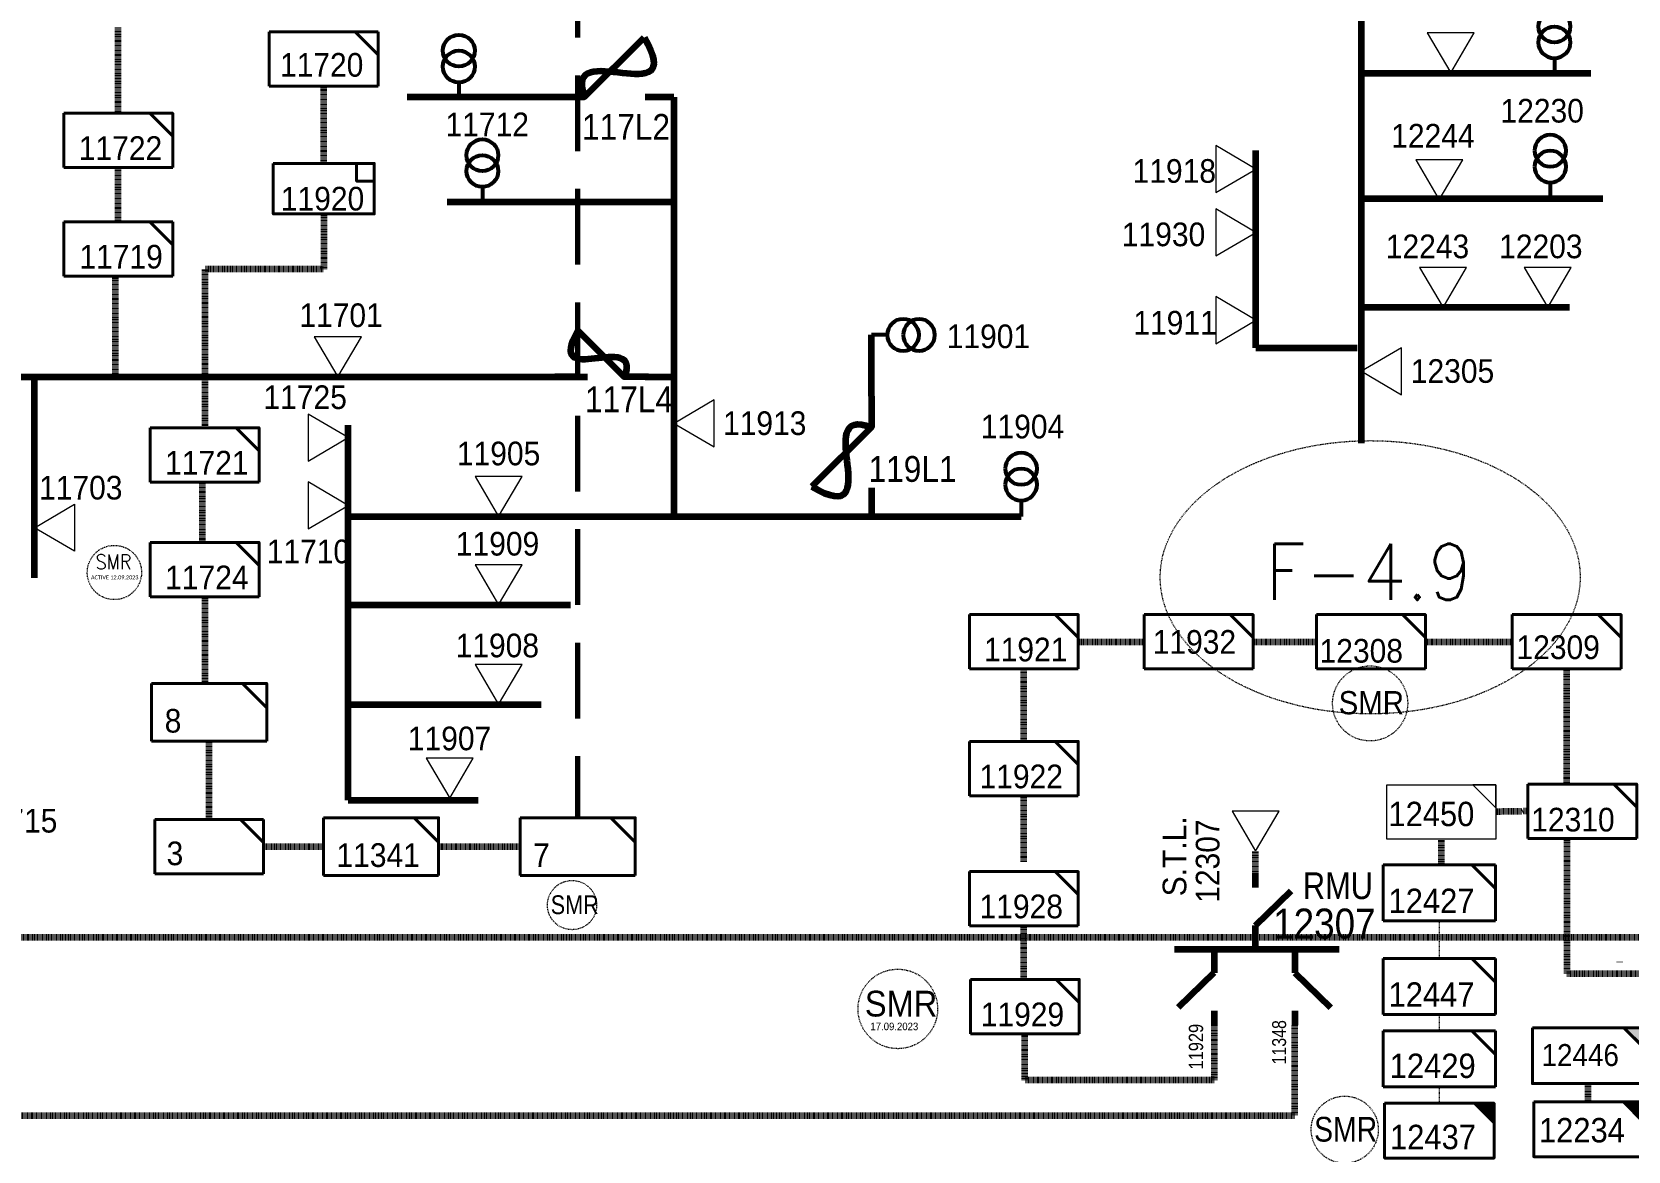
# Model space of a CAD drawing. Header units: metres. Extents: x 65984 to 144644, y -19036 to 23726.
# Drawn here: x 116296.6 to 116547.6, y 20291.7 to 20467.8 of the extents above; entities that cross this region are included whole.
import ezdxf
from ezdxf.enums import TextEntityAlignment as Align

# ---------------------------------------------------------------- set-up
doc = ezdxf.new("R2010")
doc.units = ezdxf.units.M
doc.header["$MEASUREMENT"] = 0
doc.linetypes.add('DGN Style 3', pattern=[0.013877, 0, -0.013877])
doc.linetypes.add('HIDDEN2', pattern=[2381.25, 1587.5, -793.75])
doc.layers.get('0').update_dxf_attribs({"color": 95, "lineweight": 40})
for name, color, linetype, lineweight in [('d_eos', 111, 'Continuous', 40), ('d_eos no', 121, 'Continuous', 40), ('d_fco', 5, 'Continuous', 40), ('d_fco text', 95, 'Continuous', 40), ('d_oh branch', 94, 'Continuous', 40), ('d_switch', 95, 'Continuous', 40), ('d_tf', 1, 'Continuous', 40), ('d_tf no', 6, 'Continuous', 40), ('d_tf_200', 1, 'Continuous', 40), ('d_ug cable', 95, 'Continuous', 40), ('d_ug main line', 95, 'Continuous', 40), ('d_unit sub', 7, 'Continuous', 40), ('fedr no', 95, 'Continuous', 40), ('FUSE CUT OUT', 2, 'Continuous', 40), ('Level 37', 7, 'Continuous', 0)]:
    doc.layers.add(name, color=color, linetype=linetype, lineweight=lineweight)
doc.styles.add('NASKHF', font='naskhf.shx', dxfattribs={"height": 8})
doc.styles.add('Style-Arial', font='arial.ttf')
doc.styles.add('Style-ENGINEERING', font='ENGINEERING.shx')
doc.styles.add('Style-msdefault', font='msdefault.shx')
doc.styles.add('Style-simplex', font='simplex.shx')
doc.styles.add('Style-STANDARD', font='STANDARD.shx')

# ---------------------------------------------------------------- blocks, each defined once
blk = doc.blocks.new('FUSE01')
at = {"color": 0, "linetype": 'ByBlock', "lineweight": -2}
blk.add_line((0, -17.15), (0, -22.55), dxfattribs=at)
at = {"color": 0, "linetype": 'ByBlock', "lineweight": -2, "flags": 128}
blk.add_lwpolyline([(0, 0.05), (0, -5.75), (-11.2, -16.95)], dxfattribs=at)
at = {"color": 0, "linetype": 'ByBlock', "lineweight": -2}
blk.add_open_spline([(-11.2, -16.95), (3.4, -25.35), (-11.6, -1.35), (0, -5.75)], degree=3, dxfattribs=at)
blk = doc.blocks.new('TFU_7')
at = {"layer": 'd_tf_200', "color": 36, "linetype": 'Continuous', "lineweight": 53}
blk.add_line((0, 10), (0, 0), dxfattribs=at)
for centre in [(0, 30), (0, 20)]:
    blk.add_circle(centre, 10, dxfattribs=at)
blk = doc.blocks.new('TFU_18')
at = {"layer": 'd_tf_200', "color": 134, "linetype": 'Continuous', "lineweight": 53}
blk.add_line((0, 10), (0, 0), dxfattribs=at)
for centre in [(0, 30), (0, 20)]:
    blk.add_circle(centre, 10, dxfattribs=at)
blk = doc.blocks.new('TF3')
at = {"color": 0, "linetype": 'ByBlock', "lineweight": -2}
for p, q in [((11.3, 9), (18.3, 9)), ((18.3, 9), (18.3, 2))]:
    blk.add_line(p, q, dxfattribs=at)
at = {"color": 0, "linetype": 'ByBlock', "lineweight": -2, "flags": 128}
blk.add_lwpolyline([(18.3, 2), (11.3, 2), (11.3, 9)], dxfattribs=at)
at = {"color": 0, "linetype": 'ByBlock', "lineweight": -2}
blk.add_3dface([(-21.7, 9), (18.3, 9), (18.3, -11), (-21.7, -11)], dxfattribs=at)
blk = doc.blocks.new('*U698')
at = {"layer": 'd_unit sub', "color": 36, "linetype": 'Continuous', "lineweight": 40}
for p, q in [((-9.2, 4.61), (9.19, 4.61)), ((-9.2, -4.58), (-9.2, 4.61)), ((9.19, 0.73), (5.31, 4.61)), ((5.97, 4.61), (9.19, 4.61)), ((9.19, 4.61), (9.19, 1.4)), ((9.19, 4.61), (9.19, -4.58)), ((9.19, -4.58), (-9.2, -4.58))]:
    blk.add_line(p, q, dxfattribs=at)
blk = doc.blocks.new('*U699')
at = {"layer": 'd_fco', "color": 36, "linetype": 'Continuous', "lineweight": 100}
blk.add_line((-4.6, 4.21), (-10.13, 4.21), dxfattribs=at)
at = {"layer": 'd_fco', "color": 36, "linetype": 'Continuous', "lineweight": 100, "flags": 128}
blk.add_lwpolyline([(13.02, 4.21), (7.07, 4.21), (-4.4, -7.26)], dxfattribs=at)
at = {"layer": 'd_fco', "color": 36, "linetype": 'Continuous', "lineweight": 100}
blk.add_open_spline([(-4.4, -7.26), (-13, 7.69), (11.58, -7.67), (7.07, 4.21)], degree=3, dxfattribs=at)
blk = doc.blocks.new('TRA1_28')
at = {"layer": 'd_tf', "color": 98, "linetype": 'Continuous', "lineweight": 0, "ltscale": 0.000372147, "flags": 128}
blk.add_lwpolyline([(10.06, -16.98), (0.06, 0.02), (-9.94, -16.98)], close=True, dxfattribs=at)
blk = doc.blocks.new('TRA1_27')
at = {"layer": 'd_tf', "color": 98, "linetype": 'Continuous', "lineweight": 0, "ltscale": 0.000372147, "xscale": 1.000046566207833, "yscale": 1.000046566207833, "zscale": 1.000046566207833, "rotation": 180}
blk.add_blockref('TRA1_28', (0, 0), dxfattribs=at)
blk = doc.blocks.new('TRA1_15')
at = {"layer": 'd_tf', "color": 36, "linetype": 'Continuous', "lineweight": 0, "ltscale": 0.000371982, "extrusion": (0, 0, -1), "flags": 128}
blk.add_lwpolyline([(-10, -17.02), (0, -0.02), (10, -17.02)], close=True, dxfattribs=at)
blk = doc.blocks.new('TRA1_14')
at = {"layer": 'd_tf', "color": 36, "linetype": 'Continuous', "lineweight": 0, "ltscale": 0.000371982, "xscale": 1.000046566207834, "yscale": 1.000046566207834, "zscale": 1.000046566207834, "rotation": 180}
blk.add_blockref('TRA1_15', (0, 0), dxfattribs=at)
blk = doc.blocks.new('TRA1_42')
at = {"layer": 'd_tf', "color": 134, "linetype": 'Continuous', "lineweight": 0, "ltscale": 0.000371982, "flags": 128}
blk.add_lwpolyline([(10, -17.02), (0, -0.02), (-10, -17.02)], close=True, dxfattribs=at)
blk = doc.blocks.new('TRA1_41')
at = {"layer": 'd_tf', "color": 134, "linetype": 'Continuous', "lineweight": 0, "ltscale": 0.000371982, "xscale": 1.000046566207834, "yscale": 1.000046566207834, "zscale": 1.000046566207834, "rotation": 180}
blk.add_blockref('TRA1_42', (0, 0), dxfattribs=at)
blk = doc.blocks.new('TRA1_44')
at = {"layer": 'd_tf', "color": 134, "linetype": 'Continuous', "lineweight": 0, "ltscale": 0.000372147, "flags": 128}
blk.add_lwpolyline([(10, -16.98), (0, 0.02), (-10, -16.98)], close=True, dxfattribs=at)
blk = doc.blocks.new('TRA1_43')
at = {"layer": 'd_tf', "color": 134, "linetype": 'Continuous', "lineweight": 0, "ltscale": 0.000372147, "xscale": 1.000046566207833, "yscale": 1.000046566207833, "zscale": 1.000046566207833, "rotation": 180}
blk.add_blockref('TRA1_44', (0, 0), dxfattribs=at)
blk = doc.blocks.new('TRA1_46')
at = {"layer": 'd_tf', "color": 134, "linetype": 'Continuous', "lineweight": 0, "ltscale": 0.000369145, "flags": 128}
blk.add_lwpolyline([(10.06, -16.98), (0.06, 0.02), (-9.94, -16.98)], close=True, dxfattribs=at)
blk = doc.blocks.new('TRA1_45')
at = {"layer": 'd_tf', "color": 134, "linetype": 'Continuous', "lineweight": 0, "ltscale": 0.000369145, "xscale": 1.000046566207834, "yscale": 1.000046566207834, "zscale": 1.000046566207834, "rotation": 180}
blk.add_blockref('TRA1_46', (0, 0), dxfattribs=at)
blk = doc.blocks.new('TRA1_30')
at = {"layer": 'd_tf', "color": 36, "linetype": 'Continuous', "lineweight": 0, "ltscale": 0.000372147, "flags": 128}
blk.add_lwpolyline([(10.06, -16.98), (0.06, 0.02), (-9.94, -16.98)], close=True, dxfattribs=at)
blk = doc.blocks.new('TRA1_29')
at = {"layer": 'd_tf', "color": 36, "linetype": 'Continuous', "lineweight": 0, "ltscale": 0.000372147, "xscale": 1.000046566207833, "yscale": 1.000046566207833, "zscale": 1.000046566207833, "rotation": 180}
blk.add_blockref('TRA1_30', (0, 0), dxfattribs=at)
blk = doc.blocks.new('*U1555')
at = {"layer": 'd_unit sub', "color": 98, "linetype": 'Continuous', "lineweight": 40}
for p, q in [((-9.2, 4.59), (9.19, 4.59)), ((-9.2, -4.6), (-9.2, 4.59)), ((9.19, 0.71), (5.31, 4.59)), ((5.97, 4.59), (9.19, 4.59)), ((9.19, 4.59), (9.19, 1.38)), ((9.19, 4.59), (9.19, -4.6)), ((9.19, -4.6), (-9.2, -4.6))]:
    blk.add_line(p, q, dxfattribs=at)
at = {"layer": 'd_unit sub', "color": 98, "linetype": 'Continuous', "lineweight": 40, "flags": 128}
blk.add_lwpolyline([(9.19, 0.71), (9.19, 4.59), (5.31, 4.59)], close=True, dxfattribs=at)
blk = doc.blocks.new('*U1558')
at = {"layer": 'd_unit sub', "color": 36, "linetype": 'Continuous', "lineweight": 40}
for p, q in [((-9.2, 4.61), (9.19, 4.61)), ((-9.2, -4.58), (-9.2, 4.61)), ((9.19, 0.73), (5.31, 4.61)), ((5.97, 4.61), (9.19, 4.61)), ((9.19, 4.61), (9.19, 1.4)), ((9.19, 4.61), (9.19, -4.58)), ((9.19, -4.58), (-9.2, -4.58))]:
    blk.add_line(p, q, dxfattribs=at)
blk = doc.blocks.new('*U1557')
at = {"layer": 'd_unit sub', "color": 36, "linetype": 'Continuous', "lineweight": 40, "flags": 128}
blk.add_lwpolyline([(9.18, 0.73), (9.18, 4.62), (5.3, 4.62)], close=True, dxfattribs=at)
at = {"layer": 'd_unit sub', "color": 36, "linetype": 'Continuous', "lineweight": 40}
blk.add_blockref('*U1558', (-0.01, 0), dxfattribs=at)
blk = doc.blocks.new('*U1668')
at = {"layer": 'd_unit sub', "color": 36, "linetype": 'Continuous', "lineweight": 40}
for p, q in [((-9.2, 4.59), (9.19, 4.59)), ((-9.2, -4.6), (-9.2, 4.59)), ((9.19, 0.71), (5.31, 4.59)), ((5.97, 4.59), (9.19, 4.59)), ((9.19, 4.59), (9.19, 1.38)), ((9.19, 4.59), (9.19, -4.6)), ((9.19, -4.6), (-9.2, -4.6))]:
    blk.add_line(p, q, dxfattribs=at)
at = {"layer": 'd_unit sub', "color": 36, "linetype": 'Continuous', "lineweight": 40, "flags": 128}
blk.add_lwpolyline([(9.19, 0.71), (9.19, 4.59), (5.31, 4.59)], close=True, dxfattribs=at)
blk = doc.blocks.new('*U2258')
at = {"layer": 'd_unit sub', "color": 2, "linetype": 'Continuous', "lineweight": 40}
for p, q in [((-9.2, 4.61), (9.19, 4.61)), ((-9.2, -4.58), (-9.2, 4.61)), ((9.19, 0.73), (5.31, 4.61)), ((5.97, 4.61), (9.19, 4.61)), ((9.19, 4.61), (9.19, 1.4)), ((9.19, 4.61), (9.19, -4.58)), ((9.19, -4.58), (-9.2, -4.58))]:
    blk.add_line(p, q, dxfattribs=at)
blk = doc.blocks.new('*U2257')
at = {"layer": 'd_unit sub', "color": 2, "linetype": 'Continuous', "lineweight": 40, "flags": 128}
blk.add_lwpolyline([(9.18, 0.73), (9.18, 4.62), (5.3, 4.62)], close=True, dxfattribs=at)
at = {"layer": 'd_unit sub', "color": 2, "linetype": 'Continuous', "lineweight": 40}
blk.add_blockref('*U2258', (-0.01, 0), dxfattribs=at)
blk = doc.blocks.new('*U2170')
at = {"layer": 'd_unit sub', "color": 2, "linetype": 'Continuous', "lineweight": 40}
for p, q in [((-9.2, 4.59), (9.19, 4.59)), ((-9.2, -4.6), (-9.2, 4.59)), ((9.19, 0.71), (5.31, 4.59)), ((5.97, 4.59), (9.19, 4.59)), ((9.19, 4.59), (9.19, 1.38)), ((9.19, 4.59), (9.19, -4.6)), ((9.19, -4.6), (-9.2, -4.6))]:
    blk.add_line(p, q, dxfattribs=at)
at = {"layer": 'd_unit sub', "color": 2, "linetype": 'Continuous', "lineweight": 40, "flags": 128}
blk.add_lwpolyline([(9.19, 0.71), (9.19, 4.59), (5.31, 4.59)], close=True, dxfattribs=at)
blk = doc.blocks.new('*U2263')
at = {"layer": 'd_unit sub', "color": 234, "linetype": 'Continuous', "lineweight": 40}
for p, q in [((-9.2, 4.59), (9.19, 4.59)), ((-9.2, -4.6), (-9.2, 4.59)), ((9.19, 0.71), (5.31, 4.59)), ((5.97, 4.59), (9.19, 4.59)), ((9.19, 4.59), (9.19, 1.38)), ((9.19, 4.59), (9.19, -4.6)), ((9.19, -4.6), (-9.2, -4.6))]:
    blk.add_line(p, q, dxfattribs=at)
at = {"layer": 'd_unit sub', "color": 234, "linetype": 'Continuous', "lineweight": 40, "flags": 128}
blk.add_lwpolyline([(9.19, 0.71), (9.19, 4.59), (5.31, 4.59)], close=True, dxfattribs=at)
blk = doc.blocks.new('*U2281')
at = {"layer": 'd_unit sub', "color": 98, "linetype": 'Continuous', "lineweight": 40}
for p, q in [((-9.2, 4.59), (9.19, 4.59)), ((-9.2, -4.6), (-9.2, 4.59)), ((9.19, 0.71), (5.31, 4.59)), ((5.97, 4.59), (9.19, 4.59)), ((9.19, 4.59), (9.19, 1.38)), ((9.19, 4.59), (9.19, -4.6)), ((9.19, -4.6), (-9.2, -4.6))]:
    blk.add_line(p, q, dxfattribs=at)
at = {"layer": 'd_unit sub', "color": 98, "linetype": 'Continuous', "lineweight": 40, "flags": 128}
blk.add_lwpolyline([(9.19, 0.71), (9.19, 4.59), (5.31, 4.59)], close=True, dxfattribs=at)
blk = doc.blocks.new('*U2622')
at = {"layer": 'd_unit sub', "color": 98, "linetype": 'Continuous', "lineweight": 13}
for p, q in [((-9.2, 4.59), (9.19, 4.59)), ((-9.2, -4.6), (-9.2, 4.59)), ((9.19, 0.71), (5.31, 4.59)), ((5.97, 4.59), (9.19, 4.59)), ((9.19, 4.59), (9.19, 1.38)), ((9.19, 4.59), (9.19, -4.6)), ((9.19, -4.6), (-9.2, -4.6))]:
    blk.add_line(p, q, dxfattribs=at)
at = {"layer": 'd_unit sub', "color": 98, "linetype": 'Continuous', "lineweight": 13, "flags": 128}
blk.add_lwpolyline([(9.19, 0.71), (9.19, 4.59), (5.31, 4.59)], close=True, dxfattribs=at)
blk = doc.blocks.new('TF_8')
at = {"color": 0, "linetype": 'ByBlock', "lineweight": -2}
blk.add_line((6.3, 4.95), (9.9, 1.35), dxfattribs=at)
blk.add_3dface([(-10.1, 4.95), (9.9, 4.95), (9.9, -5.05), (-10.1, -5.05)], dxfattribs=at)
blk = doc.blocks.new('exist.us-1000kva')
at = {"color": 0, "linetype": 'ByBlock', "lineweight": -2, "flags": 128}
blk.add_lwpolyline([(39.99, 12.92), (32.8, 20), (40, 20)], close=True, dxfattribs=at)
at = {"color": 0, "linetype": 'ByBlock', "lineweight": -2, "extrusion": (0, 0, -1)}
blk.add_solid([(-39.99, 12.92), (-32.8, 20), (-40, 20)], dxfattribs=at)
at = {"color": 0, "linetype": 'ByBlock', "lineweight": -2, "xscale": 2, "yscale": 2}
blk.add_blockref('TF_8', (20.2, 10.1), dxfattribs=at)
blk = doc.blocks.new('*U696')
at = {"layer": 'd_unit sub', "color": 98, "linetype": 'Continuous', "lineweight": 40}
for p, q in [((-9.2, 4.61), (9.19, 4.61)), ((-9.2, -4.58), (-9.2, 4.61)), ((9.19, 0.73), (5.31, 4.61)), ((5.97, 4.61), (9.19, 4.61)), ((9.19, 4.61), (9.19, 1.4)), ((9.19, 4.61), (9.19, -4.58)), ((9.19, -4.58), (-9.2, -4.58))]:
    blk.add_line(p, q, dxfattribs=at)

msp = doc.modelspace()

# ---------------------------------------------------------------- linework, layer by layer
at = {"layer": 'd_eos', "color": 7, "linetype": 'Continuous', "lineweight": 211, "ltscale": 0.54966}
for p, q in [((116489.03, 20333.14), (116489.03, 20335.4)), ((116489.03, 20327.17), (116494.64, 20332.62)), ((116489.03, 20323.44), (116489.03, 20327.17)), ((116476.29, 20323.44), (116502.2, 20323.44)), ((116482.5, 20323.44), (116482.5, 20319.72)), ((116495.21, 20323.44), (116495.21, 20319.72)), ((116482.49, 20319.72), (116476.88, 20314.27)), ((116495.21, 20319.72), (116500.82, 20314.27)), ((116482.5, 20313.75), (116482.5, 20311.49)), ((116495.21, 20313.75), (116495.21, 20311.48))]:
    msp.add_line(p, q, dxfattribs=at)
at = {"layer": 'd_oh branch', "color": 134, "linetype": 'Continuous', "lineweight": 100}
for p, q in [((116505.68, 20403.06), (116505.68, 20484.26)), ((116541.76, 20461.24), (116506.16, 20461.24)), ((116489.06, 20418.08), (116489.06, 20449.14)), ((116543.65, 20441.52), (116506.16, 20441.52)), ((116538.42, 20424.42), (116506.16, 20424.42)), ((116489.06, 20418.08), (116504.99, 20418.08))]:
    msp.add_line(p, q, dxfattribs=at)
at = {"layer": 'd_oh branch', "color": 36, "linetype": 'Continuous', "lineweight": 100}
for p, q in [((116355.57, 20457.55), (116381.97, 20457.55)), ((116397.56, 20391.54), (116397.56, 20457.5)), ((116361.9, 20441.02), (116397.56, 20441.02)), ((116428.6, 20410.44), (116428.6, 20420.09)), ((116225.52, 20413.51), (116383.97, 20413.51)), ((116296.98, 20381.85), (116296.98, 20413.51)), ((116393, 20413.51), (116397.56, 20413.51)), ((116346.29, 20346.86), (116346.29, 20405.91)), ((116346.29, 20391.54), (116452.16, 20391.54)), ((116346.29, 20377.61), (116381.29, 20377.61)), ((116346.29, 20361.93), (116376.68, 20361.93)), ((116346.29, 20346.86), (116366.74, 20346.86))]:
    msp.add_line(p, q, dxfattribs=at)
at = {"layer": 'd_ug cable', "color": 36, "linetype": 'DGN Style 3', "lineweight": 100}
for p, q in [((116310.15, 20455), (116310.15, 20468.46)), ((116342.46, 20447.09), (116342.46, 20459.22)), ((116310.15, 20437.92), (116310.15, 20446.44)), ((116309.71, 20413.6), (116309.71, 20429.36)), ((116323.34, 20396.93), (116323.34, 20387.45)), ((116324.44, 20343.86), (116324.44, 20356.18)), ((116333, 20339.58), (116342.4, 20339.58)), ((116360.52, 20339.58), (116373.33, 20339.58))]:
    msp.add_line(p, q, dxfattribs=at)
at = {"layer": 'd_ug cable', "color": 98, "linetype": 'DGN Style 3', "lineweight": 100}
for p, q in [((116452.57, 20356.13), (116452.57, 20367.53)), ((116452.57, 20337.19), (116452.57, 20347.56)), ((116531.86, 20345.14), (116526.82, 20345.06)), ((116518.25, 20336.71), (116518.25, 20340.76)), ((116489.03, 20335.4), (116489.03, 20338.87)), ((116452.57, 20318.67), (116452.57, 20327.1))]:
    msp.add_line(p, q, dxfattribs=at)
at = {"layer": 'd_ug cable', "color": 98, "linetype": 'DGN Style 3', "lineweight": 13}
for p, q in [((116517.93, 20327.89), (116517.93, 20321.97)), ((116517.93, 20313.15), (116517.93, 20310.58)), ((116517.93, 20301.75), (116517.93, 20299.18))]:
    msp.add_line(p, q, dxfattribs=at)
at = {"layer": 'd_ug cable', "color": 36, "linetype": 'DGN Style 3', "lineweight": 100, "flags": 128}
for points in [[(116342.46, 20439.15), (116342.46, 20430.43), (116323.74, 20430.43), (116323.74, 20405.49)], [(116323.74, 20378.88), (116323.74, 20365.24)]]:
    msp.add_lwpolyline(points, dxfattribs=at)
at = {"layer": 'd_ug cable', "color": 7, "linetype": 'DGN Style 3', "lineweight": 100, "flags": 128}
msp.add_lwpolyline([(114510.55, 20244.15), (115302.41, 20244.15), (115302.41, 20325.3), (117309, 20325.3), (117309, 20421.26)], dxfattribs=at)
at = {"layer": 'd_ug cable', "color": 98, "linetype": 'DGN Style 3', "lineweight": 100, "flags": 128}
for points in [[(116461.13, 20371.81), (116471.3, 20371.81)], [(116488.72, 20371.82), (116498.63, 20371.82)], [(116515.83, 20371.82), (116529.41, 20371.82)], [(116537.97, 20349.42), (116537.97, 20367.54)], [(116537.97, 20340.86), (116537.97, 20319.62), (116790.67, 20319.62), (116790.67, 20333.06)], [(116546.28, 20321.45), (116546.28, 20321.41)], [(116282.87, 20310.52), (116282.87, 20297.28), (116495.21, 20297.28), (116495.21, 20311.48)], [(116482.5, 20311.49), (116482.5, 20302.83), (116452.75, 20302.83), (116452.75, 20310.11)], [(116541.33, 20299.39), (116541.33, 20299.39), (116541.33, 20302.29)]]:
    msp.add_lwpolyline(points, dxfattribs=at)
at = {"layer": 'd_ug cable', "color": 2, "linetype": 'DGN Style 3', "lineweight": 13}
for centre, radius in [((116309.54, 20382.71), 4.27), ((116507.05, 20362.11), 5.91), ((116381.52, 20330.37), 3.87), ((116432.76, 20314.03), 6.26), ((116503.06, 20295.03), 5.28)]:
    msp.add_circle(centre, radius, dxfattribs=at)
at = {"layer": 'd_ug main line', "color": 36, "linetype": 'HIDDEN2', "lineweight": 70, "ltscale": 0.0075}
msp.add_lwpolyline([(116257.54, 20524.37), (116257.54, 20514.52), (116382.39, 20514.52), (116382.39, 20344.11)], dxfattribs=at)
at = {"layer": 'fedr no', "color": 82, "linetype": 'DGN Style 3', "lineweight": 13, "true_color": 0x1dc70e}
msp.add_ellipse((116507.06, 20381.96), major_axis=(33.02, 0), ratio=0.651175, dxfattribs=at)

# ---------------------------------------------------------------- block references
at = {"layer": 'd_fco', "color": 36, "linetype": 'Continuous', "lineweight": 100, "xscale": 0.8364540426468796, "yscale": -0.8364540426468796, "zscale": 0.4182270213234398, "rotation": 269.9999999999999}
msp.add_blockref('FUSE01', (116378.69, 20457.55), dxfattribs=at)
at = {"layer": 'd_fco', "color": 36, "linetype": 'Continuous', "lineweight": 100, "extrusion": (0, 0, -1), "xscale": 0.6354296684441082, "yscale": 0.6354296684441082, "zscale": 0.6354296684441082, "rotation": 180.0000000006}
msp.add_blockref('*U699', (-116385.25, 20416.18), dxfattribs=at)
at = {"layer": 'd_fco', "color": 36, "linetype": 'Continuous', "lineweight": 100, "xscale": 0.8364540426468796, "yscale": 0.8364540426468796, "zscale": 0.4182270213234398}
msp.add_blockref('FUSE01', (116428.6, 20410.4), dxfattribs=at)
at = {"layer": 'd_tf', "color": 134, "linetype": 'Continuous', "lineweight": 0, "ltscale": 0.000369145, "xscale": 0.37, "yscale": 0.37, "zscale": 0.37, "rotation": 359.9999999999999}
for p in [(116519.76, 20461.34), (116517.94, 20441.38)]:
    msp.add_blockref('TRA1_45', p, dxfattribs=at)
at = {"layer": 'd_tf', "color": 134, "linetype": 'Continuous', "lineweight": 0, "ltscale": 0.000371982, "xscale": 0.3699999999999999, "yscale": 0.3699999999999999, "zscale": 0.3699999999999999, "rotation": 89.99999999999997}
for p in [(116489.07, 20446.2), (116489.07, 20436.22), (116489.07, 20422.42)]:
    msp.add_blockref('TRA1_41', p, dxfattribs=at)
at = {"layer": 'd_tf', "color": 134, "linetype": 'Continuous', "lineweight": 0, "ltscale": 0.000372147, "xscale": 0.37, "yscale": 0.37, "zscale": 0.37}
for p, rotation in [((116518.52, 20424.43), 359.9999999999999), ((116534.98, 20424.43), 359.9999999999999), ((116505.69, 20414.37), 269.9999999999999)]:
    msp.add_blockref('TRA1_43', p, dxfattribs=dict(at, rotation=rotation))
at = {"layer": 'd_tf', "color": 36, "linetype": 'Continuous', "lineweight": 0, "ltscale": 0.000372147, "xscale": 0.37, "yscale": 0.37, "zscale": 0.37}
for p, rotation in [((116344.71, 20413.51), 359.9999999999999), ((116397.57, 20406.16), 269.9999999999999), ((116369.99, 20391.55), 359.9999999999999), ((116369.99, 20377.62), 359.9999999999999), ((116369.99, 20361.93), 359.9999999999999), ((116362.31, 20347.19), 359.9999999999999)]:
    msp.add_blockref('TRA1_29', p, dxfattribs=dict(at, rotation=rotation))
at = {"layer": 'd_tf', "color": 36, "linetype": 'Continuous', "lineweight": 0, "ltscale": 0.000371982, "xscale": 0.3699999999999999, "yscale": 0.3699999999999999, "zscale": 0.3699999999999999, "rotation": 89.99999999999997}
for p in [(116346.3, 20403.93), (116346.3, 20393.28)]:
    msp.add_blockref('TRA1_14', p, dxfattribs=at)
at = {"layer": 'd_tf', "color": 36, "linetype": 'Continuous', "lineweight": 0, "ltscale": 0.000371982, "extrusion": (0, 0, -1), "xscale": 0.3699999999999999, "yscale": 0.3699999999999999, "zscale": 0.3699999999999999, "rotation": 89.99999999999997}
msp.add_blockref('TRA1_14', (-116296.98, 20389.75), dxfattribs=at)
at = {"layer": 'd_tf', "color": 98, "linetype": 'Continuous', "lineweight": 0, "ltscale": 0.000372147, "xscale": 0.37, "yscale": 0.37, "zscale": 0.37, "rotation": 1.397493329992685e-11}
msp.add_blockref('TRA1_27', (116489.05, 20338.87), dxfattribs=at)
at = {"layer": 'd_tf_200', "color": 134, "linetype": 'Continuous', "lineweight": 53, "xscale": 0.25, "yscale": 0.25, "zscale": 0.25, "rotation": 359.9999999999999}
msp.add_blockref('TFU_18', (116536.03, 20461.12), dxfattribs=at)
at = {"layer": 'd_tf_200', "color": 36, "linetype": 'Continuous', "lineweight": 53, "xscale": 0.25, "yscale": 0.25, "zscale": 0.25, "rotation": 359.9999999999999}
for p in [(116363.72, 20457.33), (116367.42, 20440.88)]:
    msp.add_blockref('TFU_7', p, dxfattribs=at)
at = {"layer": 'd_tf_200', "color": 134, "linetype": 'Continuous', "lineweight": 53, "extrusion": (0, 0, -1), "xscale": 0.25, "yscale": 0.25, "zscale": 0.25, "rotation": 359.9999999999999}
msp.add_blockref('TFU_18', (-116535.39, 20441.58), dxfattribs=at)
at = {"layer": 'd_tf_200', "color": 36, "linetype": 'Continuous', "lineweight": 53, "extrusion": (0, 0, -1), "xscale": 0.25, "yscale": 0.25, "zscale": 0.25}
for p, rotation in [((-116428.6, 20420.09), 89.99999999999993), ((-116452.16, 20391.54), 359.9999999999999)]:
    msp.add_blockref('TFU_7', p, dxfattribs=dict(at, rotation=rotation))
at = {"layer": 'd_unit sub', "color": 36, "linetype": 'Continuous', "lineweight": 40}
for name, p, xscale, yscale, zscale in [('*U698', (116342.47, 20463.49), 0.9309999999999999, 0.9309999999999999, 0.9309999999999999), ('*U1668', (116310.15, 20450.72), 0.9309999999999999, 0.9309999999999999, 0.9309999999999999), ('*U698', (116310.15, 20433.62), 0.9309999999999999, 0.9309999999999999, 0.9309999999999999), ('*U1668', (116323.74, 20401.21), 0.9309999999999999, 0.9309999999999999, 0.9309999999999999), ('*U1557', (116324.46, 20360.7), 0.9851708178095423, 0.9851708178095423, 0.9851708178095423), ('*U698', (116324.45, 20339.56), 0.9309999999999999, 0.9309999999999999, 0.9309999999999999), ('*U1557', (116351.48, 20339.56), 0.9851708178095423, 0.9851708178095423, 0.9851708178095423)]:
    msp.add_blockref(name, p, dxfattribs=dict(at, xscale=xscale, yscale=yscale, zscale=zscale))
at = {"layer": 'd_unit sub', "color": 36, "linetype": 'Continuous', "lineweight": 40, "xscale": 0.3972139574456817, "yscale": 0.3972139574456817, "zscale": 0.121101816294415, "rotation": 359.9999999999999}
msp.add_blockref('TF3', (116343.14, 20443.52), dxfattribs=at)
at = {"layer": 'd_unit sub', "color": 2, "linetype": 'Continuous', "lineweight": 40}
for name, p, xscale, yscale, zscale in [('*U2170', (116323.74, 20383.17), 0.9309999999999999, 0.9309999999999999, 0.9309999999999999), ('*U2257', (116382.41, 20339.56), 0.9851708178095423, 0.9851708178095423, 0.9851708178095423), ('*U2170', (116452.75, 20314.39), 0.9309999999999999, 0.9309999999999999, 0.9309999999999999)]:
    msp.add_blockref(name, p, dxfattribs=dict(at, xscale=xscale, yscale=yscale, zscale=zscale))
at = {"layer": 'd_unit sub', "color": 98, "linetype": 'Continuous', "lineweight": 40}
for name, p, xscale, yscale, zscale in [('*U1555', (116452.58, 20371.81), 0.9309999999999999, 0.9309999999999999, 0.9309999999999999), ('*U1555', (116480.08, 20371.82), 0.9309999999999999, 0.9309999999999999, 0.9309999999999999), ('*U1555', (116507.19, 20371.82), 0.9309999999999999, 0.9309999999999999, 0.9309999999999999), ('*U2281', (116537.97, 20371.82), 0.9309999999999999, 0.9309999999999999, 0.9309999999999999), ('*U1555', (116452.58, 20351.85), 0.9309999999999999, 0.9309999999999999, 0.9309999999999999), ('*U1555', (116540.43, 20345.14), 0.9309999999999999, 0.9309999999999999, 0.9309999999999999), ('*U1555', (116452.58, 20331.38), 0.9309999999999999, 0.9309999999999999, 0.9309999999999999), ('*U696', (116517.93, 20332.28), 0.9596451603654702, 0.9596451603654702, 0.9596451603654702), ('*U696', (116517.93, 20317.54), 0.9596451603654702, 0.9596451603654702, 0.9596451603654702), ('*U696', (116517.93, 20306.15), 0.9596451603654702, 0.9596451603654702, 0.9596451603654702)]:
    msp.add_blockref(name, p, dxfattribs=dict(at, xscale=xscale, yscale=yscale, zscale=zscale))
at = {"layer": 'd_unit sub', "color": 234, "linetype": 'Continuous', "lineweight": 40, "xscale": 0.9309999999999999, "yscale": 0.9309999999999999, "zscale": 0.9309999999999999}
msp.add_blockref('*U2263', (116537.97, 20371.82), dxfattribs=at)
at = {"layer": 'd_unit sub', "color": 98, "linetype": 'Continuous', "lineweight": 13, "xscale": 0.9314024556634205, "yscale": 0.9314024556634205, "zscale": 0.9314024556634205, "rotation": 359.9999999999999}
msp.add_blockref('*U2622', (116518.26, 20345.04), dxfattribs=at)
at = {"layer": 'd_unit sub', "color": 2, "linetype": 'Continuous', "lineweight": 40, "rotation": 359.9999999999999}
for p, xscale, yscale, zscale in [((116532.57, 20302.29), 0.438678941425454, 0.438678941425454, 0.4648593342010033), ((116509.31, 20290.57), 0.430937523996319, 0.430937523996319, 0.5165103713344481)]:
    msp.add_blockref('exist.us-1000kva', p, dxfattribs=dict(at, xscale=xscale, yscale=yscale, zscale=zscale))
at = {"layer": 'd_unit sub', "color": 98, "linetype": 'Continuous', "lineweight": 40, "xscale": 0.430937523996319, "yscale": 0.430937523996319, "zscale": 0.5165103713344481, "rotation": 359.9999999999999}
msp.add_blockref('exist.us-1000kva', (116532.78, 20290.77), dxfattribs=at)
at = {"layer": 'FUSE CUT OUT', "color": 36, "linetype": 'Continuous', "xscale": 0.8364540426468796, "yscale": 0.8364540426468796, "zscale": 0.4182270213234398}
msp.add_blockref('FUSE01', (116428.6, 20410.4), dxfattribs=at)

# ---------------------------------------------------------------- texts
at = {"layer": 'd_eos no', "color": 7, "linetype": 'Continuous', "lineweight": 140, "style": 'Style-Arial', "width": 0.88}
msp.add_text('12307', height=4.712, dxfattribs=at).set_placement((116491.8, 20329.82), align=Align.TOP_LEFT)
at = {"layer": 'd_fco text', "color": 36, "linetype": 'Continuous', "lineweight": 80, "style": 'Style-msdefault', "width": 0.916667}
for s, p in [('117L2', (116383.09, 20454.87)), ('117L4', (116383.55, 20411.99))]:
    msp.add_text(s, height=4.063, dxfattribs=at).set_placement(p, align=Align.TOP_LEFT)
msp.add_text('119L1', height=4.063, dxfattribs=at).set_placement((116442, 20401.04), align=Align.TOP_RIGHT)
at = {"layer": 'd_switch', "color": 1, "linetype": 'Continuous', "lineweight": 30, "style": 'Style-ENGINEERING', "width": 0.857143}
msp.add_text('SMR', height=2.961, rotation=0.0026, dxfattribs=at).set_placement((116378.17, 20331.91), align=Align.TOP_LEFT)
at = {"layer": 'd_switch', "color": 194, "linetype": 'Continuous', "lineweight": 30, "style": 'Style-ENGINEERING', "width": 0.857143}
for s, height, p in [('11929', 2.249, (116478.53, 20304.51)), ('11348', 2.19, (116491.64, 20305.29))]:
    msp.add_text(s, height=height, rotation=90, dxfattribs=at).set_placement(p, align=Align.TOP_LEFT)
at = {"layer": 'd_switch', "color": 1, "linetype": 'Continuous', "lineweight": 30, "ltscale": 0.841188, "style": 'Style-ENGINEERING', "width": 0.857143}
msp.add_text('SMR', height=3.893, rotation=0.0026, dxfattribs=at).set_placement((116498.24, 20297.04), align=Align.TOP_LEFT)
at = {"layer": 'd_tf no', "color": 36, "linetype": 'Continuous', "lineweight": 40, "style": 'Style-msdefault', "width": 0.947368}
for s, height, p in [('11720', 3.724, (116335.58, 20464.46)), ('11712', 3.724, (116361.63, 20455.09)), ('11722', 3.724, (116303.94, 20451.36)), ('11920', 3.724, (116335.72, 20443.4)), ('11719', 3.724, (116304.03, 20434.27)), ('11701', 3.724, (116338.63, 20425.06)), ('11901', 3.724, (116440.45, 20421.74)), ('11725', 3.724, (116332.99, 20412.16)), ('11913', 3.724, (116405.26, 20408.07)), ('11904', 3.724, (116445.82, 20407.54)), ('11905', 3.724, (116363.41, 20403.3)), ('11721', 3.724, (116317.53, 20401.85)), ('11703', 3.724, (116297.69, 20397.92)), ('11909', 3.724, (116363.25, 20389.1)), ('11710', 3.724, (116333.49, 20387.88)), ('11908', 3.724, (116363.21, 20373.09)), ('8', 3.72, (116317.45, 20361.24)), ('11907', 3.724, (116355.7, 20358.46)), ('11715', 3.724, (116287.45, 20345.51)), ('3', 3.72, (116317.75, 20340.37)), ('11341', 3.724, (116344.47, 20340.1))]:
    msp.add_text(s, height=height, dxfattribs=at).set_placement(p, align=Align.TOP_LEFT)
at = {"layer": 'd_tf no', "color": 134, "linetype": 'Continuous', "lineweight": 40, "style": 'Style-msdefault', "width": 0.947368}
for s, p in [('12230', (116527.55, 20457.24)), ('12244', (116510.37, 20453.3)), ('11918', (116469.69, 20447.76)), ('11930', (116468, 20437.78)), ('12243', (116509.51, 20435.89)), ('12203', (116527.34, 20435.89)), ('11911', (116469.8, 20423.88)), ('12305', (116513.45, 20416.28))]:
    msp.add_text(s, height=3.724, dxfattribs=at).set_placement(p, align=Align.TOP_LEFT)
at = {"layer": 'd_tf no', "color": 2, "linetype": 'Continuous', "lineweight": 40, "style": 'Style-msdefault', "width": 0.947368}
for s, height, p in [('11724', 3.724, (116317.53, 20383.8)), ('7', 3.72, (116375.4, 20340.1)), ('12446', 3.455, (116534.01, 20308.5)), ('12437', 3.839, (116510.18, 20295.8))]:
    msp.add_text(s, height=height, dxfattribs=at).set_placement(p, align=Align.TOP_LEFT)
at = {"layer": 'd_tf no', "color": 98, "linetype": 'Continuous', "lineweight": 40, "style": 'Style-msdefault', "width": 0.947368}
for s, height, p in [('11932', 3.724, (116472.85, 20373.65)), ('11921', 3.724, (116446.31, 20372.45)), ('12308', 3.724, (116499.1, 20372.25)), ('12309', 3.724, (116530.07, 20372.81)), ('11922', 3.724, (116445.62, 20352.48)), ('12310', 3.724, (116532.39, 20345.68)), ('12427', 3.839, (116509.94, 20332.96)), ('11928', 3.724, (116445.62, 20332.02)), ('12447', 3.839, (116509.94, 20318.22)), ('12429', 3.839, (116510.13, 20307)), ('12234', 3.839, (116533.6, 20296.87))]:
    msp.add_text(s, height=height, dxfattribs=at).set_placement(p, align=Align.TOP_LEFT)
at = {"layer": 'd_tf no', "color": 1, "linetype": 'Continuous', "lineweight": 40, "style": 'Style-msdefault', "width": 0.945946}
for height, p in [(3.655, (116502.1, 20364.05)), (4.051, (116427.58, 20316.89))]:
    msp.add_text('SMR', height=height, dxfattribs=at).set_placement(p, align=Align.TOP_LEFT)
at = {"layer": 'd_tf no', "color": 98, "linetype": 'Continuous', "lineweight": 13, "style": 'Style-msdefault', "width": 0.947368}
msp.add_text('12450', height=3.835, dxfattribs=at).set_placement((116509.93, 20346.63), align=Align.TOP_LEFT)
at = {"layer": 'd_tf no', "color": 98, "linetype": 'Continuous', "lineweight": 40, "style": 'Style-msdefault', "width": 0.947368}
for s, p in [('S.T.L.', (116474.42, 20331.75)), ('12307', (116479.63, 20330.74))]:
    msp.add_text(s, height=3.724, rotation=90, dxfattribs=at).set_placement(p, align=Align.TOP_LEFT)
at = {"layer": 'd_tf no', "color": 121, "linetype": 'Continuous', "lineweight": 40, "insert": (116428.45, 20311.87), "char_height": 1.1891, "attachment_point": 1, "style": 'NASKHF'}
msp.add_mtext('\\Fmsdefault;\\H1x;\\W0.945946;17.09.2023', dxfattribs=at)
at = {"layer": 'd_ug cable', "color": 2, "linetype": 'Continuous', "lineweight": 0, "style": 'Style-msdefault', "width": 0.947368}
msp.add_text('11929', height=3.724, dxfattribs=at).set_placement((116445.8, 20315.03), align=Align.TOP_LEFT)
at = {"layer": 'fedr no', "color": 6, "linetype": 'Continuous', "lineweight": 40, "insert": (116506.87, 20382.81), "char_height": 8.852, "attachment_point": 5, "style": 'Style-STANDARD'}
msp.add_mtext('F-4.9', dxfattribs=at)
at = {"layer": 'Level 37', "color": 240, "linetype": 'Continuous', "lineweight": 13, "style": 'Style-simplex', "width": 0.854701}
msp.add_text('SMR', height=2.355, dxfattribs=at).set_placement((116309.4, 20384.39), align=Align.MIDDLE_CENTER)
at = {"layer": 'Level 37', "color": 7, "linetype": 'Continuous', "lineweight": 100, "style": 'Style-msdefault', "width": 0.86}
msp.add_text('RMU', height=4.202, dxfattribs=at).set_placement((116496.48, 20335.52), align=Align.TOP_LEFT)
at = {"layer": 'Level 37', "color": 7, "linetype": 'Continuous', "lineweight": 13, "true_color": 0xffffff, "insert": (116305.86, 20382.25), "char_height": 0.6227, "width": 34.6423, "attachment_point": 1, "line_spacing_factor": 1.2, "style": 'Style-STANDARD'}
msp.add_mtext('\\fCalibri|b0|i0|c178178|p39;ACTIVE 12.09.2023\\P', dxfattribs=at)

doc.saveas('drawing.dxf')
